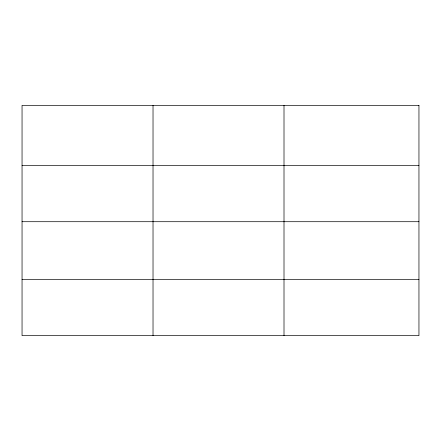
<?xml version="1.0" encoding="UTF-8"?>
<svg xmlns="http://www.w3.org/2000/svg" width="441" height="441" viewBox="0 0 441 441"><rect width="100%" height="100%" fill="white"/><g stroke="black" fill="none" stroke-linecap="round" stroke-linejoin="round"><path stroke-width="0.66" d="M22.05 165.584L418.95 165.584M22.05 221.707L418.95 221.707M22.05 279.533L418.95 279.533M284.004 105.344L284.004 335.656M153.027 105.344L153.027 335.656M418.95 105.344L22.05 105.344L22.05 335.656L418.95 335.656L418.95 105.344"/></g></svg>
